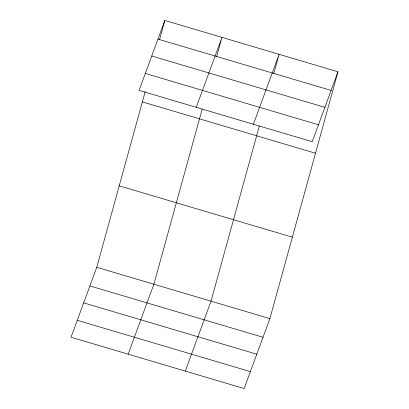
<?xml version="1.0" encoding="UTF-8"?>
<svg xmlns="http://www.w3.org/2000/svg" width="409" height="409" viewBox="0 0 409 409"><rect width="100%" height="100%" fill="white"/><g stroke="black" fill="none" stroke-linecap="round" stroke-linejoin="round"><path stroke-width="0.61" d="M337.977 71.774L312.246 141.703L139.106 90.379L164.832 20.45L337.977 71.774L269.894 318.621L244.168 388.55L71.023 337.226L96.754 267.297L145.215 91.575M159.469 39.903L164.832 20.45M202.184 109.121L153.891 284.235L128.16 354.163M216.606 56.841L221.969 37.388L196.243 107.316M259.321 126.059L211.029 301.172L185.297 371.101M273.744 73.778L279.107 54.325L253.381 124.249M157.971 39.095L331.116 90.42M151.744 56.023L324.889 107.342M145.333 73.456L318.473 124.781M142.368 101.907L315.508 153.232M119.218 185.839L292.363 237.164M96.754 267.297L269.894 318.621M89.893 285.947L263.033 337.272M83.666 302.87L256.806 354.194M77.25 320.303L250.395 371.628"/></g></svg>
